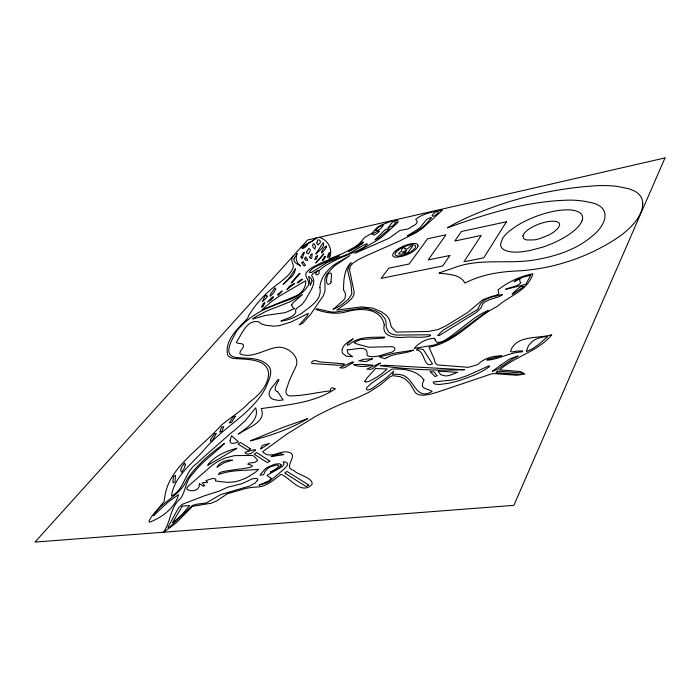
<?xml version="1.0" encoding="UTF-8"?>
<svg xmlns="http://www.w3.org/2000/svg" width="700" height="700" viewBox="0 0 700 700"><rect width="100%" height="100%" fill="white"/><g stroke="black" fill="none" stroke-linecap="round" stroke-linejoin="round"><path stroke-width="1.05" d="M331.109 281.908C330.348 279.615 333.602 271.626 329.149 273.184C325.929 274.899 324.975 288.19 330.418 283.238A5.994 2.021 -24.8 0 0 331.091 281.916M362.994 242.559L363.055 241.763L357.744 245.84A19.495 6.16 -24.2 0 1 356.449 246.715L348.591 251.431L358.172 246.75L362.994 242.559L361.716 244.151M293.055 256.113C289.091 260.881 295.846 265.072 292.303 269.439C289.537 275.047 284.287 278.81 279.606 282.73C266.919 291.524 256.113 303.161 248.264 316.269A14.927 4.953 -26.5 0 1 247.572 318.404C238.271 328.396 224.315 339.973 227.614 355.058A44.266 15.601 -26.2 0 0 232.925 358.321C244.606 359.783 267.531 357.464 268.642 373.94C267.803 386.251 258.825 395.316 249.366 402.211C241.386 411.39 230.659 417.183 221.532 425.075C208.259 439.679 192.509 451.754 179.498 466.585A97.02 41.974 -28.4 0 0 167.178 486.894L165.296 493.448L164.141 501.471L151.366 516.827L148.916 521.185L149.572 522.2C161.805 517.501 175.123 508.069 178.553 494.637L168.035 502.11L153.58 515.69L154.254 514.141A8.61 3.666 -30.9 0 1 154.91 513.205C164.22 500.474 181.072 494.629 187.075 479.351C196.779 464.992 210.429 453.373 224.49 443.467C214.174 453.758 201.74 461.869 192.955 473.681C185.491 480.305 185.929 490.998 180.6 498.531C169.803 507.08 171.115 522.016 163.17 532.569L176.383 522.734L192.316 506.424L211.54 503.134L216.86 500.824L227.412 493.754L246.435 488.285A68.136 31.666 -30.5 0 1 256.559 487.051C266.446 486.964 273.691 479.894 281.085 474.32C290.955 478.371 301.586 495.565 312.095 484.278C313.285 477.698 297.658 474.959 293.764 470.426C284.594 468.134 293.213 460.267 292.477 455L291.506 453.521C282.118 447.3 271.005 460.933 262.71 451.684L286.991 434.026L314.615 416.955A142.039 68.197 -26.6 0 1 344.067 402.894L358.418 397.303L369.477 391.965L379.286 385.674L390.11 376.766L392.7 375.655L399.901 376.626L404.714 378.683L409.815 383.46L415.459 392.805L418.591 394.774L423.203 395.299L429.494 394.389L436.905 392.332L491.82 373.8A13.545 6.239 -22.2 0 1 494.209 373.642L516.766 375.244L524.974 374.027L520.38 371.551L499.634 369.828C515.725 355.994 537.819 351.592 551.749 334.766C538.501 338.809 515.664 334.801 510.519 351.409L511.927 351.96L515.637 351.356A7.849 3.517 -21.4 0 1 518.613 351.015L522.821 350.928L521.972 351.916C509.749 352.319 499.214 359.24 487.051 360.203L487.209 359.45L501.681 355.906C493.211 355.723 484.662 358.155 478.327 363.965A8.619 3.806 -22.4 0 1 476.621 364.963L468.291 367.342L437.491 364.919L435.225 363.02L434.131 358.75L428.942 347.235C456.111 342.405 473.463 318.246 497.306 306.408C509.399 295.706 527.73 290.797 532.892 273.761C520.293 276.29 507.92 281.916 498.076 289.931L498.934 293.956L494.795 295.671A60.629 23.004 -21.4 0 1 492.161 296.284L482.86 299.696L467.819 312.392L445.839 325.929L437.981 329.586L428.531 331.433L396.279 332.124L391.317 326.856L389.419 319.777L386.706 315.56L381.369 311.806L372.969 308.166L361.55 306.871L336.7 310.065L347.489 302.558L351.47 298.795L353.762 295.348L354.191 292.276L349.624 270.191L350.061 266.665L352.433 263.585L357.044 260.339L365.059 256.279L399.849 240.852L416.106 232.654L422.546 228.305L442.426 210.184C433.274 211.697 423.062 213.334 415.748 219.327L417.27 221.716A11.498 3.684 -23.2 0 1 415.485 224.507L408.082 228.935L399.814 230.484L389.104 238.219L354.839 253.374L376.793 240.476A39.935 12.513 -24 0 0 382.734 236.267L397.215 223.09L398.064 222.066L397.985 220.727L395.762 220.377L391.641 221.069L380.275 225.47L376.364 228.314L372.199 233.091L364.761 237.379L359.205 243.696L354.156 247.389L343.683 253.085L329.035 259.158C333.463 250.355 328.72 240.188 319.261 237.318M278.434 380.765L279.029 379.654L277.445 380.065C274.776 385.271 265.422 391.711 270.699 397.775A40.25 15.986 -26.2 0 0 273.858 399.534L278.626 400.444L283.124 399.971L277.926 392A3.334 1.321 -26.9 0 0 277.637 391.729M278.329 380.949L275.354 386.899L275.24 389.821A16.424 6.492 -26.5 0 0 276.299 391.116L277.62 391.738M395.894 252.263L395.238 253.295A11.06 3.745 -23.3 0 0 399.446 255.894L400.356 255.78A11.9 4.025 -23.3 0 0 403.384 255.089L406.446 254.013A10.544 3.57 -23.3 0 0 411.058 251.632L414.873 248.299A11.393 3.859 -23.3 0 0 414.365 244.965L412.571 244.703A10.649 3.605 -23.3 0 0 410.121 244.912A10.789 3.649 -23.3 0 0 406.236 245.945L403.305 247.126A11.506 3.894 -23.3 0 0 398.178 250.11M352.887 339.054L353.141 338.791C348.757 341.451 343.227 344.365 342.09 349.842A35.63 14.026 -24.4 0 0 342.895 353.71L346.264 356.116L352.634 356.729L347.812 353.203L347.165 349.685C353.868 350.376 368.463 343.77 367.01 355.023A14.254 5.749 -24.4 0 0 367.946 355.915C375.436 358.4 383.136 354.261 390.416 352.511C393.05 352.59 397.434 348.092 393.216 346.973A14.884 6.081 -24.5 0 0 391.44 346.666L368.506 347.226L355.705 343.586L354.06 342.562L360.071 339.754A7.919 3.106 -24.8 0 1 361.41 339.509L383.889 337.995L384.781 337.12C372.776 337.531 358.47 335.869 349.116 344.733C343.936 347.104 350.35 340.707 352.161 339.85M334.723 308.07L344.855 298.865L345.476 295.391A117.985 40.749 -26.7 0 0 345.301 293.51L344.523 291.183A23.8 8.277 -24.1 0 1 343.578 290.308C343.481 281.881 343.945 268.713 351.172 262.806A30.433 10.203 -23.8 0 0 348.871 265.93L347.707 270.926L350.901 283.64L351.873 293.93L348.25 299.469L340.9 305.217A21.105 7.438 -24.9 0 1 335.142 308.35L333.051 309.295L334.005 308.595M440.099 335.029L476.061 312.585L480.707 308.28L482.843 303.87L484.741 302.006L489.3 299.81L499.398 296.564L502.127 294.954A2.441 0.971 -21.5 0 0 502.442 294.446C493.491 296.993 481.801 297.447 478.275 308.481A14.368 5.749 -22.3 0 1 476.411 310.196L442.523 330.575L437.701 335.431L439.591 335.361M302.785 246.365L300.711 247.625L312.865 240.66L316.33 237.991L312.392 240.949L303.817 245.726M263.611 309.234L264.031 309.076A17.141 5.635 -25.9 0 0 264.556 308.866L296.835 295.566A9.8 3.264 -25.4 0 0 298.707 294.368C303.03 291.314 306.303 286.204 305.672 280.752L279.755 295.916A57.356 19.766 -25.3 0 0 269.474 303.231L262.045 309.838L263.314 309.348M313.565 363.606L339.036 365.286L343.385 364.919L344.505 363.886L320.206 361.961L315.21 360.509L312.594 361.104L311.553 362.547L311.736 363.291L313.399 363.589M395.859 252.297A11.06 3.745 -23.3 0 1 398.151 250.162M559.431 210.376A44.065 15.89 -20.7 0 0 551.854 211.697A43.059 15.514 -20.7 0 0 536.156 216.361L532.376 217.857A43.969 15.846 -20.7 0 0 515.428 226.678L509.985 230.615A42.254 15.216 -20.7 0 0 502.46 238.621L500.57 244.116A42.989 15.487 -20.7 0 0 521.929 251.79L529.874 250.547L542.579 247.161A42.945 15.479 -20.7 0 0 578.602 226.231A44.266 15.942 -20.7 0 0 582.216 220.133M559.405 210.403A43.278 15.593 -20.7 0 1 582.26 220.124M312.086 280.875L310.363 285.311L308.639 276.36L311.281 278.801L312.086 280.875M319.882 287.516C322.394 299.749 310.45 306.303 302.339 312.804C295.995 316.934 288.566 320.425 280.945 321.055C285.88 318.377 292.88 317.774 295.811 312.524L295.733 311.806C294.017 307.738 302.102 306.11 303.38 302.592A34.37 11.576 -25.8 0 0 306.023 299.014C309.146 292.32 317.8 282.564 311.57 275.748L312.795 273.674L318.5 270.183C311.509 275.695 319.804 276.264 319.086 272.011L319.463 270.358L321.921 268.188A37.887 12.617 -24.4 0 1 327.39 264.486L337.067 259.341L358.488 250.259L364.123 247.1L367.456 244.029L366.144 243.88L363.86 245L348.88 253.733L327.338 262.369L311.412 272.475L309.094 272.3L312.051 269.036L315.822 266.586L339.36 255.964A146.274 52.614 -25.2 0 0 321.659 262.631L312.191 267.444A15.234 4.944 -24.8 0 0 307.51 271.25C301.683 276.229 312.839 281.61 307.046 287.131C299.197 299.092 283.675 300.562 271.757 306.477C258.064 311.229 245.892 319.935 236.635 331.021C232.566 338.984 220.649 356.703 237.843 357.63C247.94 358.575 259.639 357.297 267.575 365.006C274.488 370.991 268.161 381.132 265.668 387.844C252.061 413.665 223.965 426.694 205.38 448.376C193.235 462.91 174.002 476.166 171.491 496.073C184.782 489.291 184.502 471.887 196.674 463.584C207.664 453.25 219.249 443.564 230.457 433.466A34.519 14.385 -28.1 0 1 234.089 430.736L245.175 420.779L255.666 407.855C259.831 419.668 246.487 428.111 238.473 434.044C246.907 427.989 267.129 422.257 261.214 408.608C286.352 404.906 313.731 403.349 335.405 388.78L331.957 387.713L330.776 388.5L330.47 390.819C316.899 392.394 303.398 395.868 289.713 395.938C284.463 395.43 285.731 389.541 287.499 386.304C289.354 379.286 293.02 373.004 295.942 366.415C300.396 356.527 287.604 346.666 278.46 347.226C265.921 348.18 252.053 359.415 239.881 353.745C239.348 350.306 244.151 348.495 243.495 345.004L242.025 343.787L237.799 343.271L236.32 342.265C241.789 334.661 246.557 319.165 258.738 321.842A7.49 2.546 -26.3 0 1 259.079 322.131L261.152 323.794L265.808 325.334L274.05 326.165L279.108 325.684L291.078 322.009L308.245 313.399L307.186 315.954L299.311 324.905L302.881 323.059L310.467 314.527L323.33 295.724L325.062 290.789L324.809 279.055L326.83 274.102L334.53 265.877L349.93 255.526L335.641 263.786A32.366 10.797 -24.2 0 0 329.158 269.089C324.118 273.936 320.233 280.402 319.882 287.516M384.283 324.852C381.168 337.925 397.355 337.925 406.009 337.172C414.033 336.578 422.424 338.424 430.203 335.877L430.692 335.046L428.54 334.801L396.471 335.064A39.13 15.312 -23.3 0 1 388.351 331.686L386.304 327.46L385.945 321.51L384.991 318.649L381.124 314.029L375.051 310.721L367.203 308.534L362.066 308.184L335.904 312.007A35.201 12.477 -24.4 0 1 330.216 311.824L316.75 308.717L315.858 309.418C326.086 313.066 336.709 314.711 347.401 311.526C360.623 307.79 380.957 307.965 384.283 324.852M199.316 484.47C199.903 490.639 190.82 492.327 186.891 489.213L186.961 487.795L188.309 486.062L211.986 465.456L218.19 461.282L224.822 458.115L234.465 455.63L252.131 455.429L254.013 456.216L257.565 460.11A4.095 1.776 -28.5 0 1 257.399 460.784L254.739 462.367L248.815 463.155L247.748 464.222C266.376 468.099 222.066 469.551 219.319 473.095L218.487 474.617C231.324 469.595 245.227 470.785 258.65 469.315L255.719 472.019L248.027 476.945A27.317 11.821 -28.7 0 1 235.025 481.801L227.771 482.396L215.469 480.996L215.819 479.054L212.756 478.371L205.861 480.673L207.541 482.125L206.92 482.685L203.236 482.475L202.3 483.123L204.697 485.537L203.621 486.308L199.325 483.639L199.316 484.47M389.244 228.97L378.481 238.166L374.841 239.969L385.009 229.88L387.275 228.865L389.244 228.97M435.059 339.666C436.783 345.739 445.392 340.113 448.604 337.846A51.45 20.659 -23.4 0 0 455.236 332.964C465.605 325.185 476.472 315.079 488.338 310.52L455.665 334.451L445.2 340.848L433.974 345.082L414.207 348.408C419.09 342.703 426.632 338.581 434.158 338.31A5.539 2.292 -23.3 0 1 434.744 338.642L435.059 339.666M291.567 305.034L292.679 307.326L294.683 308.595L285.092 312.664L265.195 315.481L252.7 319.043A17.736 6.038 -26.1 0 1 256.279 316.444L265.484 311.605A66.176 23.397 -26.2 0 1 277.13 306.933L290.404 301.63L302.523 294.516L293.204 302.662L291.567 305.034M316.873 242.611L317.091 243.898A21.184 6.466 -24.3 0 0 318.062 244.886L320.005 242.987A17.85 5.425 -24.8 0 0 320.408 241.657L319.664 240.144L317.817 239.803L316.873 242.611M520.73 282.774C517.484 287.053 510.37 286.764 505.715 289.38L525.77 284.34L530.775 275.231L523.425 277.025L517.282 279.65A11.891 4.69 -21 0 0 514.815 281.251L514.097 281.82C523.521 276.614 517.799 279.379 520.73 282.774M431.007 218.155C425.285 226.065 416.824 232.601 407.435 235.83L418.836 228.524A9.406 3.054 -23.1 0 0 420.123 227.465L426.851 219.24L431.034 217.411L431.007 218.155M301.009 256.909L301.332 257.985A9.056 2.809 -24.8 0 0 302.251 258.396L304.36 252.455L303.284 252.866L301.009 256.909M315.525 246.391L314.974 248.929L313.136 247.45L312.672 245.394A23.126 7.079 -24.3 0 1 313.355 243.6A22.881 6.982 -25 0 1 314.519 244.195L315.525 246.391M271.189 478.31L268.931 480.812L259.026 485.161L266.131 483.149A11.883 5.346 -28.6 0 0 269.658 481.294L284.174 469.017L286.869 466.016A8.803 3.955 -28.1 0 0 287.192 463.102L285.775 462.096L283.159 461.869L284.139 463.986L282.441 466.41L266.954 475.431L271.189 478.31M309.733 257.162L310.012 258.072A6.808 2.135 -24.7 0 0 310.844 258.387L311.71 258.422L312.165 253.846L311.264 254.196L309.733 257.162M404.924 248.693C407.4 251.3 409.658 244.921 412.773 245.928L407.68 252.779L401.161 254.214L398.921 254.013L398.877 253.19L401.389 251.037L402.124 248.351C402.447 247.555 405.335 247.328 404.924 248.693M295.435 268.94L294.271 273.026A35.945 11.296 -25.7 0 1 291.576 276.78L283.124 284.358L288.391 279.142L295.435 268.94M185.273 464.817L184.222 468.282L181.659 472.29C178.71 469.543 183.12 465.456 184.502 462.954A14.429 5.836 -29.8 0 1 185.237 464.38L185.273 464.817M364.875 381.316L365.304 381.859A5.976 2.52 -24.9 0 0 366.021 382.078L369.451 381.176L376.644 377.23A42.569 17.412 -25.1 0 0 381.089 374.255L387.231 368.97L375.524 368.559L366.809 378.236L364.875 381.316M423.911 380.109C418.976 389.725 426.51 387.783 432.136 391.405C414.767 401.695 414.671 376.618 400.575 374.701A36.129 15.724 -25 0 0 392.411 374.325L393.706 371.175L385.936 378.245L372.566 388.168L367.955 390.18L366.441 389.217L366.616 387.783L371.017 383.618L391.746 369.154C403.095 368.419 417.384 370.151 423.911 380.109M316.067 253.54L316.033 254.135C318.281 251.046 325.57 246.855 323.19 242.672L316.067 253.54M526.514 350.858L526.479 351.549L528.378 350.735A23.485 10.325 -21.1 0 0 533.347 348.154L538.702 344.453L547.689 336.49C541.424 337.033 534.669 338.266 530.451 343.429A23.905 10.701 -20.4 0 0 528.281 346.124L526.514 350.858M175.446 475.589L175.044 481.906L172.918 482.834L173.407 476.481L175.446 475.589M396.261 222.084L392.534 226.082L388.045 227.719L392.901 221.638L396.261 222.084M230.116 440.431C229.416 445.358 236.014 442.838 238.411 441.849L231.516 435.706L230.116 440.431M304.675 258.746L305.48 260.076A9.021 2.818 -24.8 0 0 307.23 260.269L307.816 260.216L305.769 256.848L304.675 258.746M432.197 215.661L432.329 215.959A4.419 1.417 -22.6 0 0 432.819 216.16L433.562 216.081A3.964 1.269 -22.7 0 0 434.14 215.924C443.1 210.49 434.866 209.624 432.197 215.661M522.883 235.9L523.661 238.507A20.624 7.429 -20.7 0 0 527.012 239.977L534.188 239.89A18.183 6.554 -20.7 0 0 539.577 238.682L548.424 235.191A20.44 7.359 -20.7 0 0 554.356 231.612L558.346 227.859L559.571 225.243A19.285 6.948 -20.7 0 0 549.605 221.401A20.011 7.21 -20.7 0 0 544.355 222.381A19.495 7.026 -20.7 0 0 524.247 233.31L522.883 235.9M642.758 203.787C642.582 210.98 638.855 217.49 634.392 222.906A83.79 30.599 -20.2 0 1 619.911 236.154C590.363 256.48 555.082 268.537 519.295 270.856C500.614 271.521 481.696 274.356 464.923 283.089C460.154 273.901 447.886 274.479 439.014 273.079L442.426 271.81A92.348 36.339 -22.8 0 1 452.323 268.459C478.012 257.836 505.785 264.171 532.429 260.286C553.613 256.918 575.181 250.469 591.85 236.425C607.005 224.639 612.867 206.001 588.674 202.143A116.804 43.199 -21.5 0 0 570.316 200.104C527.975 200.725 486.911 213.614 447.396 227.806L452.016 225.207A98.385 35.21 -21.6 0 1 466.392 217.945C507.666 199.299 552.519 188.265 597.721 185.64A137.804 51.196 -21.1 0 1 617.085 186.357L629.09 188.799L633.841 190.715A90.116 32.681 -20.4 0 1 642.197 199.64L642.758 203.787M306.626 251.877L306.582 252.219A13.16 4.06 -24.6 0 0 306.88 253.111L308.394 253.899L310.223 250.757A16.861 5.171 -25 0 0 310.118 249.506L308.84 248.43L306.626 251.877M281.312 465.001C279.475 469.149 274.207 470.566 270.322 472.238L275.966 468.877A13.825 6.134 -28.3 0 0 277.235 467.88L278.924 466.13A1.391 0.621 -28.1 0 0 278.976 465.745L277.804 465.168A8.487 3.797 -28.3 0 0 276.596 465.097L270.62 466.664A6.808 3.045 -28.3 0 0 267.908 468.309L265.151 471.205L263.594 474.766L259.892 475.16L264.898 469.184A10.981 4.918 -28.3 0 1 267.575 467.329L273.271 464.748A12.976 5.819 -28.3 0 1 275.783 464.039L279.729 463.776L281.312 465.001M210.481 439.793L210.805 441.306L212.214 440.93L216.352 433.361L214.524 433.869L210.481 439.793M275.713 289.012L273.63 293.029L270.217 296.231L270.209 295.794A27.449 8.995 -25.3 0 1 270.646 293.904L275.004 287.822L275.713 289.012M302.111 248.106C302.977 250.049 309.356 243.766 307.414 244.221L302.129 248.045M287.053 289.529L294.569 283.483L290.797 285.408A7.236 2.371 -25.3 0 0 289.1 286.641L287.053 289.529M273.429 297.054L271.373 299.775L267.461 302.015L272.501 296.94L273.429 297.054M379.033 231.341L378.761 231.945A4.979 1.575 -23.7 0 1 378.28 232.479L374.255 235.104L371.691 233.975L378.262 231A2.152 0.682 -23.7 0 1 378.849 231.061L379.033 231.341M277.804 294.359L278.206 295.461L282.205 290.885L277.804 294.359M416.85 350.035C425.521 351.129 423.045 368.524 432.477 363.877L423.203 349.431L417.489 348.644A48.58 19.854 -24.7 0 1 417.235 349.213L416.868 349.991M294.123 258.256C292.898 262.369 297.666 264.451 300.536 266.017L297.544 262.868L296.389 259.849A83.493 25.996 -23.7 0 1 297.185 253.461L294.123 258.256M375.541 230.09C377.869 231.822 382.699 227.369 383.267 225.146L378.158 227.316L375.541 230.09M267.155 296.354L265.834 298.585L262.229 301.717L265.545 295.137L266.796 295.531A7.928 2.572 -25.9 0 1 267.155 296.354M260.881 448.341L260.741 449.032L269.465 443.459L262.526 445.349L260.881 448.341M326.322 247.118L325.141 249.384L321.746 253.129A19.731 6.186 -24.3 0 1 321.685 251.598L323.575 248.334L326.183 246.015A14.656 4.541 -24.7 0 1 326.322 247.118M418.023 245.919L417.602 247.047A14.805 5.014 -23.3 0 1 416.019 249.069L413.569 251.116A12.985 4.401 -23.3 0 1 406.936 254.721L401.879 256.419L396.366 257.206A13.414 4.541 -23.3 0 1 392.691 254.704L393.54 252.936A13.151 4.454 -23.3 0 1 396.261 250.276L398.142 248.964A13.869 4.699 -23.3 0 1 408.8 244.3A14.018 4.742 -23.3 0 1 412.3 243.6L413.306 243.513A13.37 4.524 -23.3 0 1 418.014 245.919M329.77 252.822L328.65 256.961L327.39 257.416L328.571 253.251L329.77 252.822M257.723 479.894L255.255 482.921L250.049 485.905L220.386 494.725L206.377 502.933L196.088 504.341L192.255 505.566L169.435 527.354L167.912 527.249L178.657 507.649L182.219 504.367L204.942 495.609L218.96 491.173L227.491 487.279L241.946 483.674L252.28 478.879L256.139 478.319L257.381 478.809L257.723 479.894M317.537 255.885L316.453 259.07L314.746 259.613L315.928 256.445L317.537 255.885M221.498 427.262L219.756 432.084L221.874 431.384L223.781 426.527L221.498 427.262M665 157.92L513.87 505.356L35 542.08L307.598 239.995L665 157.92M264.88 302.855L262.999 306.696L261.371 307.195L263.454 303.319L264.88 302.855M182.227 506.17L172.471 522.769L176.75 519.365A43.776 18.48 -31 0 0 182.595 513.931L189.604 505.496L182.227 506.17M217.499 466.34L216.991 467.215L224.14 462.752L232.426 460.154C226.896 459.69 220.692 461.528 217.499 466.34M235.358 416.238L231.621 422.371L229.329 422.922L233.249 416.727L235.358 416.238M324.441 256.874L322.21 260.479L323.435 260.129L325.692 256.506L324.441 256.874M506.45 221.769L483.735 257.81L463.951 261.783L481.198 235.436L454.843 241.027L461.387 231.507L506.45 221.769M208.513 464.074L207.699 465.334L236.932 448.298C226.398 450.94 215.626 455.569 208.513 464.074M449.82 255.491L442.662 266.009L381.124 278.364L388.797 268.17L409.176 263.988L427.56 238.779L445.97 234.797L428.216 259.928L449.82 255.491M406.569 250.381L404.871 252.656L402.273 252.114L406.569 250.381M323.33 254.231L315.779 262.99L323.977 254.065L323.33 254.231M299.311 273.507L291.086 282.94L291.909 282.756L300.09 273.368L299.311 273.507M255.036 450.476L250.95 453.381A5.801 2.476 -28.3 0 1 248.876 454.029L246.164 453.924L244.947 452.384L253.304 449.829L255.605 449.864L255.036 450.476M497.49 371.096L495.976 372.654L520.809 374.553L522.305 373.039L497.49 371.096M380.231 363.116L372.75 368.646A4.944 2.039 -24.8 0 1 370.37 369.373L366.914 369.084L380.231 363.116M515.051 291.314L512.085 294L512.767 294.149L524.186 286.466C520.503 285.005 517.668 289.301 515.051 291.314M488.661 367.106C480.296 373.511 469.84 376.723 460.066 380.328A52.876 22.899 -22.7 0 1 448.77 383.197L439.626 384.501L435.409 384.169A11.139 4.961 -23.3 0 1 433.65 383.031L433.195 381.964L451.474 380.109A28.761 12.652 -22.7 0 0 457.669 378.892L467.784 375.419L488.898 365.873L489.668 366.301L488.661 367.106M501.025 364.936L492.371 371.262A16.336 7.324 -22 0 0 498.129 368.9L513.065 358.715L518.096 355.985L509.985 358.855L501.025 364.936M301.411 279.335L297.08 282.756L298.113 282.756L302.584 279.335L301.411 279.335M351.986 363.283L344.899 367.509A6.361 2.564 -25.3 0 1 342.335 368.069L339.876 367.666L352.695 361.83L353.483 362.154L351.986 363.283M308.613 484.951L306.267 486.623L284.681 473.051L287.009 471.424L308.613 484.951M307.501 418.731C289.949 429.091 270.287 435.873 250.565 440.799L282.363 427.604L307.501 418.731M269.806 460.994L267.426 462.621L254.161 454.195L256.602 452.541L269.806 460.994M250.477 448.858L248.168 450.406L238.053 444.045L240.476 442.426L250.477 448.858M386.785 357.604L384.86 358.706L379.295 356.86L394.809 353.062L413.639 350.123C405.072 353.99 395.071 352.931 386.785 357.604M372.382 358.838L365.873 361.576L358.838 360.868L363.921 359.266L372.382 358.838M436.914 375.672L435.137 376.626L430.045 371.569L434 371.858L436.914 375.672M303.144 261.905L301.56 262.675L304.106 265.939L305.524 265.239L303.144 261.905M457.406 372.33L449.75 375.34A11.585 5.11 -23 0 1 445.252 375.909L440.895 374.789L438.007 371.105L457.406 372.33M272.186 456.129L271.101 456.558L283.675 454.694L281.461 453.845A8.951 3.955 -28 0 0 279.396 453.898L272.186 456.129M372.435 365.207C366.433 366.634 359.336 367.308 353.64 364.691L360.999 364.341L372.435 365.207M464.284 369.757C436.31 370.816 407.855 369.582 380.161 365.654L385.499 365.286L464.284 369.757"/></g></svg>
